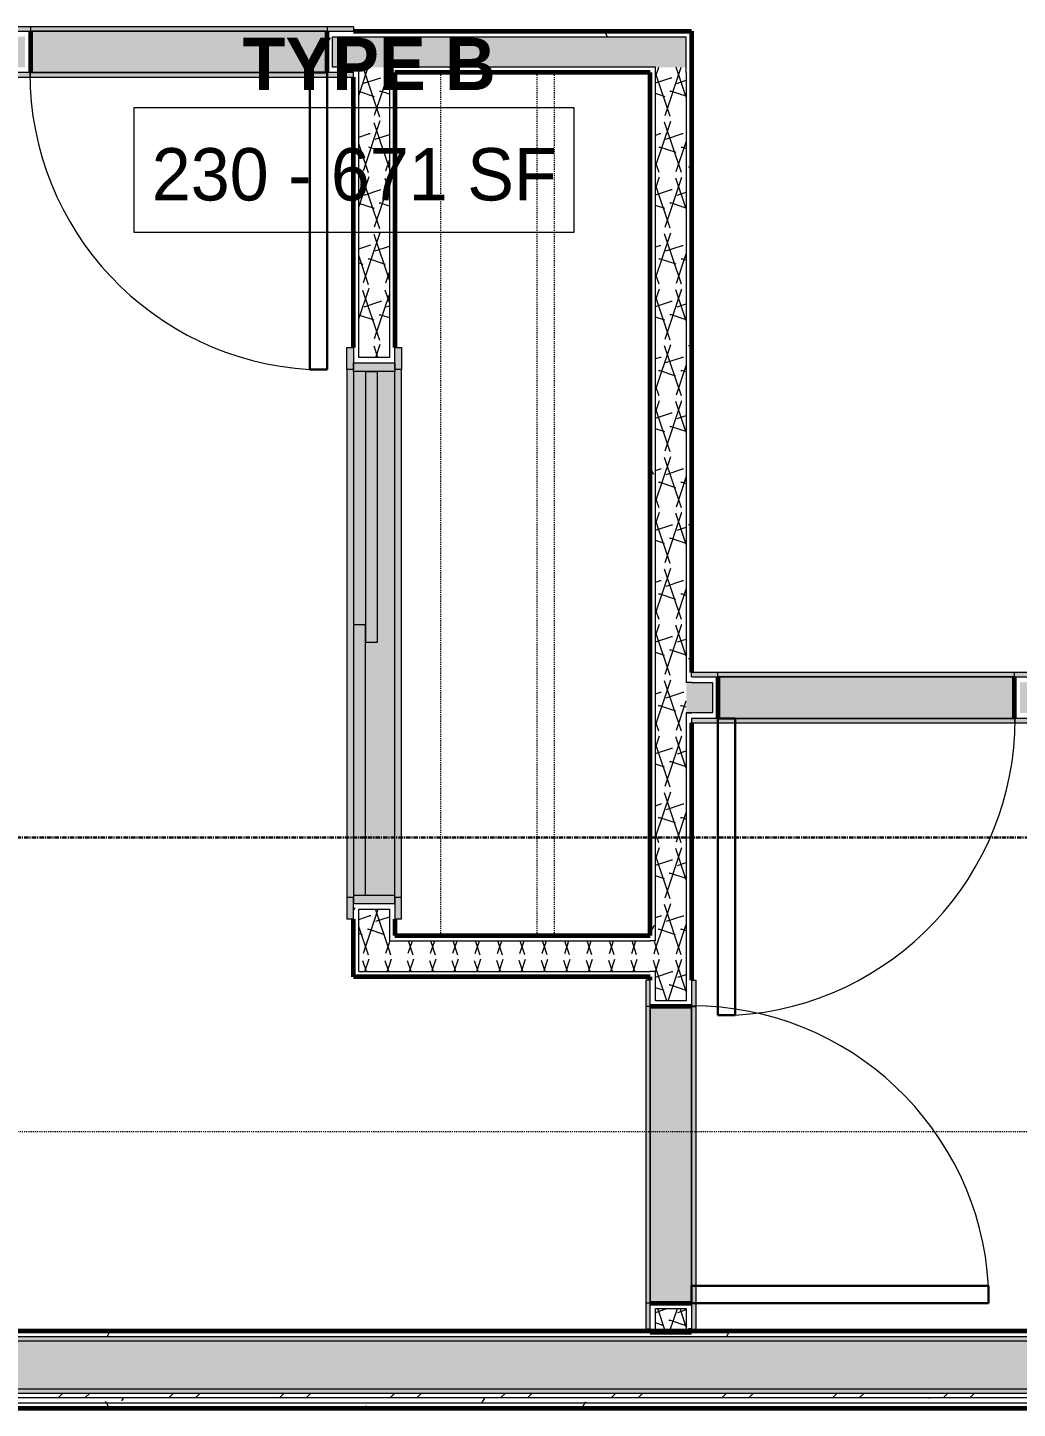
# Model space of a CAD drawing. Header units: inches. Extents: x -4110 to -1807, y 11006 to 12281.
# Drawn here: x -3731.4 to -3618, y 11121.8 to 11280 of the extents above; entities that cross this region are included whole.
import ezdxf

# ---------------------------------------------------------------- set-up
doc = ezdxf.new("R2010")
doc.units = ezdxf.units.IN
doc.header["$MEASUREMENT"] = 0
for name, pattern in [('Aligning Line 1_8_', [0.25, 0.125, -0.125]), ('Dash', [0.25, 0.125, -0.125]), ('Grid Line 1_2_', [0.8749999999999999, 0.4999999999999999, -0.125, 0.125, -0.125])]:
    doc.linetypes.add(name, pattern=pattern)
for name, color, linetype, lineweight in [('0-1', 7, 'Continuous', 5), ('0-2', 90, 'Continuous', 18), ('A-AREA-IDEN', 2, 'Continuous', 9), ('A-DOOR', 31, 'Continuous', 18), ('A-DOOR-1', 7, 'Continuous', 9), ('A-DOOR-2', 250, 'Continuous', 30), ('A-DOOR-FRAM-1', 31, 'Continuous', 18), ('A-DOOR-FRAM-2', 7, 'Continuous', 9), ('A-WALL', 113, 'Continuous', 18), ('A-WALL-1', 8, 'Continuous', 5), ('A-WALL-3', 50, 'Continuous', 60), ('A-WALL-4', 90, 'Continuous', 18), ('A-WALL-PATT-1', 7, 'Continuous', 9), ('A-WALL-PATT-2', 253, 'Continuous', 9), ('A-WALL-PATT-5', 111, 'Continuous', 9), ('G-ANNO-SYMB', 111, 'Aligning Line 1_8_', 9), ('I-WALL-4', 2, 'Continuous', 5), ('I-WALL-5', 2, 'Continuous', 60), ('Q-CASE-HDLN-1', 7, 'Dash', 9), ('S-GRID-1', 1, 'Grid Line 1_2_', 30)]:
    doc.layers.add(name, color=color, linetype=linetype, lineweight=lineweight)
doc.styles.add('Century Gothic', font='ufonts.com_century-gothic.ttf', dxfattribs={"height": 5.999999999999996})
doc.styles.add('Century Gothic_B', font='GOTHICB.TTF', dxfattribs={"height": 5.999999999999996})
pattern_1 = [(0, (0, 0), (20.48, 5.12), [0.845, -14.515, 0.845, -14.515, -81.92]), (0, (0, 0), (20.48, 5.12), [-30.72, 0.845, -29.875, 0.845, -14.515, -35.84]), (0, (0, 0), (20.48, 5.12), [-76.8, 0.845, -9.395, 0.845, -24.755]), (120, (7.68, 2.56), (-14.67405006737632, 15.1762002695053), [0.8449999999999999, -14.515, 0.8449999999999999, -14.515, -81.91999999999999]), (120, (7.68, 2.56), (-14.67405006737632, 15.1762002695053), [-30.72, 0.8449999999999999, -29.875, 0.8449999999999999, -14.515, -35.84]), (120, (7.68, 2.56), (-14.67405006737632, 15.1762002695053), [-76.79999999999998, 0.8449999999999999, -9.394999999999998, 0.8449999999999999, -24.755]), (240, (10.24, 12.8), (-5.805949932623669, -20.2962002695053), [0.845, -14.515, 0.845, -14.515, -81.92]), (240, (10.24, 12.8), (-5.805949932623669, -20.2962002695053), [-30.72, 0.845, -29.875, 0.845, -14.515, -35.84]), (240, (10.24, 12.8), (-5.805949932623669, -20.2962002695053), [-76.8, 0.845, -9.395, 0.845, -24.755])]
pattern_2 = [(161.57, (0.32, 0.32), (-2.560496184573631, -0.0005373861552858683), [0, -18.214, 2.022, 0]), (18.43, (-0.32, 0.32), (-2.560496184573631, 0.0005373861552860904), [0, -18.214, 2.022, 0]), (108.43, (0.32, 0.32), (1.279220909290681, -6.400876726295667), [6.069999999999999, -14.166]), (71.57, (-0.32, 0.32), (1.279220909290681, 6.400876726295667), [6.07, -14.166])]

# ---------------------------------------------------------------- blocks, each defined once
blk = doc.blocks.new('SWING - SINGLE - FLUSH - SWING - FLUSH - 2-10 x 6-8 - PRIVACY-3983846-ENLARGED RCP - 2ND FLOOR PLAN - EAST')
at = {"layer": 'A-DOOR-FRAM-1'}
for points in [[(-17.62500000000417, 2.375000000012846), (-17.00000000000449, 2.375000000012846), (-17.00000000000449, 2.875000000014608), (-20.00000000000398, 2.875000000012903), (-20.00000000000398, 2.375000000013017)], [(-17.00000000000449, 2.375000000014551), (16.99999999999519, 2.375000000012505), (16.99999999999519, 2.875000000012562), (-17.00000000000449, 2.875000000014608)], [(19.99999999999605, 2.375000000015745), (19.99999999999605, 2.875000000012562), (16.99999999999519, 2.875000000012562), (16.99999999999519, 2.375000000015916), (17.62499999999582, 2.375000000015916)], [(-17.62500000000452, -2.874999999987323), (-17.00000000000483, -2.874999999987153), (-17.00000000000474, -2.374999999995793), (-20.00000000000389, -2.374999999995623), (-20.00000000000398, -2.874999999987153)], [(-17.00000000000483, -2.874999999987153), (16.99999999999485, -2.874999999989199), (16.99999999999494, -2.374999999989313), (-17.00000000000474, -2.374999999987267)], [(16.99999999999485, -2.874999999989199), (19.99999999999426, -2.874999999987494), (19.99999999999434, -2.374999999986073), (16.99999999999494, -2.374999999987437)]]:
    blk.add_hatch(color=256, dxfattribs=at).paths.add_polyline_path(points, flags=0)
at = {"layer": 'A-DOOR-1'}
blk.add_arc((17.00000000000095, -2.374999999999438), 34.06659275674494, 179.9999999999998, 266.6343130016129, dxfattribs=at)
at = {"layer": 'A-DOOR-2'}
for p, q in [((15, -2.374999999999781), (15, -36.3828335395518)), ((17.00000000000095, -2.374999999999781), (15, -2.374999999999781)), ((17.00000000000095, -2.374999999999781), (17.00000000000095, -36.3828335395518)), ((17.00000000000095, -36.3828335395518), (15, -36.3828335395518))]:
    blk.add_line(p, q, dxfattribs=at)
at = {"layer": 'A-DOOR-FRAM-2'}
for p, q in [((-16.99999999999996, 2.875000000000138), (-19.99999999999936, 2.875000000000143)), ((-19.99999999999936, 2.875000000000143), (-19.99999999999936, 2.375000000000144)), ((-19.99999999999936, 2.375000000000144), (-16.99999999999996, 2.375000000000138)), ((17.00000000000042, 2.875000000000075), (-16.99999999999996, 2.875000000000138)), ((-16.99999999999996, 2.875000000000138), (-16.99999999999996, 2.375000000000138)), ((-16.99999999999996, 2.375000000000138), (17.00000000000042, 2.375000000000075)), ((20.00000000000058, 2.875000000000069), (17.00000000000042, 2.875000000000075)), ((17.00000000000042, 2.875000000000075), (17.00000000000042, 2.375000000000075)), ((17.00000000000042, 2.375000000000075), (20.00000000000058, 2.375000000000069)), ((20.00000000000058, 2.875000000000069), (20.00000000000058, 2.375000000000069)), ((-16.99999999999998, -2.374999999999861), (-19.99999999999934, -2.374999999999855)), ((-19.99999999999934, -2.874999999999855), (-19.99999999999934, -2.374999999999855)), ((-19.99999999999934, -2.874999999999855), (-16.99999999999998, -2.874999999999861)), ((17.00000000000001, -2.374999999999924), (-16.99999999999998, -2.374999999999861)), ((-16.99999999999998, -2.874999999999861), (-16.99999999999998, -2.374999999999861)), ((-16.99999999999998, -2.874999999999861), (17.00000000000001, -2.874999999999924)), ((20.0000000000006, -2.37499999999993), (17.00000000000001, -2.374999999999924)), ((17.00000000000001, -2.874999999999924), (17.00000000000001, -2.374999999999924)), ((17.00000000000001, -2.874999999999924), (20.0000000000006, -2.87499999999993)), ((20.0000000000006, -2.87499999999993), (20.0000000000006, -2.37499999999993))]:
    blk.add_line(p, q, dxfattribs=at)
blk = doc.blocks.new('SWING - SINGLE - FLUSH - SWING - FLUSH - 2-10 x 6-8 - PRIVACY-3983842-ENLARGED RCP - 2ND FLOOR PLAN - EAST')
at = {"layer": 'A-DOOR-FRAM-1'}
for points in [[(-16.99999999999613, 2.874999999986641), (-19.99999999999545, 2.874999999986641), (-19.99999999999545, 2.374999999987608), (-16.99999999999613, 2.374999999987608)], [(16.70770449510755, 2.874999999986641), (-16.99999999999613, 2.874999999986641), (-16.99999999999613, 2.374999999987608), (17.00000000000355, 2.374999999987608), (17.00000000000355, 2.874999999986641)], [(17.00000000000355, 2.874999999986641), (17.00000000000355, 2.374999999986585), (20.00000000000423, 2.374999999987437), (20.00000000000423, 2.874999999986641), (19.36199049505919, 2.874999999986641)], [(-19.99999999999545, -2.375000000012505), (-19.99999999999545, -2.875000000013415), (-16.99999999999613, -2.875000000013415), (-16.99999999999613, -2.375000000012505), (-17.62499999999582, -2.375000000012505)], [(-16.99999999999613, -2.375000000012505), (-16.99999999999613, -2.875000000013415), (17.00000000000355, -2.875000000013415), (17.00000000000355, -2.375000000013358), (-12.3394941324722, -2.375000000012505)], [(17.00000000000355, -2.375000000012505), (17.00000000000355, -2.875000000013415), (20.00000000000423, -2.875000000013415), (20.00000000000423, -2.375000000012505)]]:
    blk.add_hatch(color=256, dxfattribs=at).paths.add_polyline_path(points, flags=0)
at = {"layer": 'A-DOOR-1'}
blk.add_arc((17.00000000000095, 2.374999999999438), 34.06659275674494, 93.36568699838679, 179.9999999999998, dxfattribs=at)
at = {"layer": 'A-DOOR-2'}
for p, q in [((15, 2.374999999999781), (15, 36.3828335395518)), ((17.00000000000095, 36.3828335395518), (15, 36.3828335395518)), ((17.00000000000095, 2.374999999999781), (17.00000000000095, 36.3828335395518)), ((17.00000000000095, 2.374999999999781), (15, 2.374999999999781))]:
    blk.add_line(p, q, dxfattribs=at)
at = {"layer": 'A-DOOR-FRAM-2'}
for p, q in [((-16.99999999999998, 2.874999999999861), (-19.99999999999934, 2.874999999999855)), ((-19.99999999999934, 2.374999999999855), (-19.99999999999934, 2.874999999999855)), ((-19.99999999999934, 2.374999999999855), (-16.99999999999998, 2.374999999999861)), ((17.00000000000001, 2.874999999999924), (-16.99999999999998, 2.874999999999861)), ((-16.99999999999998, 2.374999999999861), (-16.99999999999998, 2.874999999999861)), ((-16.99999999999998, 2.374999999999861), (17.00000000000001, 2.374999999999924)), ((20.0000000000006, 2.87499999999993), (17.00000000000001, 2.874999999999924)), ((17.00000000000001, 2.374999999999924), (17.00000000000001, 2.874999999999924)), ((17.00000000000001, 2.374999999999924), (20.0000000000006, 2.37499999999993)), ((20.0000000000006, 2.37499999999993), (20.0000000000006, 2.87499999999993)), ((-16.99999999999996, -2.375000000000138), (-19.99999999999936, -2.375000000000144)), ((-19.99999999999936, -2.375000000000144), (-19.99999999999936, -2.875000000000143)), ((-19.99999999999936, -2.875000000000143), (-16.99999999999996, -2.875000000000138)), ((17.00000000000042, -2.375000000000075), (-16.99999999999996, -2.375000000000138)), ((-16.99999999999996, -2.375000000000138), (-16.99999999999996, -2.875000000000138)), ((-16.99999999999996, -2.875000000000138), (17.00000000000042, -2.875000000000075)), ((20.00000000000058, -2.375000000000069), (17.00000000000042, -2.375000000000075)), ((17.00000000000042, -2.375000000000075), (17.00000000000042, -2.875000000000075)), ((17.00000000000042, -2.875000000000075), (20.00000000000058, -2.875000000000069)), ((20.00000000000058, -2.375000000000069), (20.00000000000058, -2.875000000000069))]:
    blk.add_line(p, q, dxfattribs=at)
blk = doc.blocks.new('SLIDING - FLUSH - SLIDING - FLUSH - 5-0 x 6-8-3203585-ENLARGED RCP - 2ND FLOOR PLAN - EAST')
at = {"layer": 'A-DOOR'}
for points in [[(-32.74999999998828, 2.250000000007673), (-30.24999999998834, 2.250000000007503), (-30.24999999998834, 3.00000000000827), (-32.74999999998828, 3.000000000008441)], [(-30.24999999998834, 3.00000000000827), (-30.24999999998834, 2.250000000007503), (30.25000000001188, 2.250000000003581), (30.25000000001188, 3.000000000004348), (-29.99999999998823, 3.00000000000827)], [(-29.9999999999884, 0.87500000000432), (1.00000000001171, 0.8750000000023589), (1.00000000001188, 2.250000000005542), (-29.99999999998823, 2.250000000007503)], [(30.25000000001188, 2.250000000003581), (32.75000000001182, 2.25000000000341), (32.75000000001182, 3.000000000004178), (30.25000000001188, 3.000000000004348)], [(-0.999999999988347, 0.8750000000024442), (-0.999999999988347, -0.4999999999957083), (30.00000000001176, -0.4999999999977546), (30.00000000001176, 0.8750000000042347), (5.71582357865833, 0.8750000000020178)], [(-32.74999999998845, -2.499999999995935), (-32.74999999998845, -3.250000000033878), (-30.24999999998834, -3.250000000034049), (-30.24999999998834, -2.499999999996106), (-31.62499999998846, -2.499999999996021)], [(-30.24999999998834, -3.250000000034049), (30.25000000001171, -3.250000000037971), (30.25000000001171, -2.500000000000028), (-30.24999999998834, -2.499999999996106)], [(30.25000000001171, -2.500000000000028), (30.25000000001171, -3.250000000037971), (32.75000000001182, -3.250000000038141), (32.75000000001182, -2.500000000000199), (31.00000000001324, -2.500000000000028)]]:
    blk.add_hatch(color=256, dxfattribs=at).paths.add_polyline_path(points, flags=0)
at = {"layer": 'A-DOOR-FRAM-1'}
for points in [[(-30.999999999988, 2.250000000007588), (-30.99999999998834, -2.499999999996021), (-29.99999999998857, -2.499999999996106), (-29.99999999998823, 2.250000000007503), (-30.24999999998834, 2.250000000007503)], [(30.00000000001176, -1.480994132470954), (30.00000000001159, -2.500000000000028), (31.00000000001154, -2.500000000000028), (31.00000000001188, 2.250000000003581), (30.00000000001193, 2.250000000003581), (30.00000000001176, -0.4999999999977546)]]:
    blk.add_hatch(color=256, dxfattribs=at).paths.add_polyline_path(points, flags=0)
h = blk.add_hatch(color=256, dxfattribs=at)
h.paths.add_polyline_path([(-29.99999999998857, -2.499999999996106), (30.00000000001159, -2.500000000000028), (30.00000000001176, -0.4999999999977546), (-0.999999999988347, -0.4999999999957083), (-0.999999999988347, 0.8750000000024442), (-29.9999999999884, 0.87500000000432), (-29.9999999999884, -1.480994132467032)], flags=0)
h.paths.add_polyline_path([(1.00000000001188, 2.250000000005542), (1.00000000001171, 0.8750000000023589), (30.00000000001176, 0.8750000000042347), (30.00000000001193, 2.250000000003581), (7.498284211328325, 2.250000000005115)], flags=0)
at = {"layer": 'A-DOOR-1'}
for p, q in [((-32.75000000000011, 2.250000000000026), (-32.75000000000011, 3.000000000000026)), ((-30.25000000000011, 3.000000000000027), (-32.75000000000011, 3.000000000000027)), ((-32.75000000000011, 2.250000000000026), (-30.25000000000011, 2.250000000000026)), ((30.24999999999988, 3.000000000000025), (-30.25000000000011, 3.000000000000026)), ((-30.25000000000012, 3.000000000000025), (-30.25000000000012, 2.250000000000026)), ((0.9999999999999057, 2.250000000000026), (-30.00000000000012, 2.250000000000026)), ((-30.00000000000012, 2.250000000000026), (-30.00000000000012, 0.8750000000000002)), ((0.9999999999999057, 2.250000000000026), (0.9999999999999057, 0.8750000000000002)), ((30.24999999999989, 2.250000000000026), (30.24999999999989, 3.000000000000026)), ((30.24999999999988, 3.000000000000026), (32.74999999999988, 3.000000000000026)), ((32.74999999999988, 2.250000000000026), (30.24999999999988, 2.250000000000026)), ((32.74999999999988, 3.000000000000026), (32.74999999999988, 2.250000000000026)), ((-30.00000000000012, 0.8750000000000002), (0.9999999999999057, 0.8750000000000002)), ((29.99999999999989, 0.8750000000000002), (-1.000000000000092, 0.8750000000000002)), ((-1.000000000000095, 0.8750000000000002), (-1.000000000000095, -0.4999999999999985)), ((29.99999999999989, 0.8750000000000002), (29.99999999999989, -0.4999999999999985)), ((-1.000000000000095, -0.4999999999999985), (29.99999999999989, -0.4999999999999985)), ((-32.75000000000009, -3.250000000038348), (-32.75000000000009, -2.500000000038348)), ((-30.25000000000008, -2.500000000038153), (-32.75000000000009, -2.500000000038137)), ((-30.25000000000009, -2.500000000038349), (-30.25000000000009, -3.250000000038348)), ((30.2499999999999, -2.500000000038544), (32.7499999999999, -2.50000000003856)), ((30.2499999999999, -3.250000000038544), (30.24999999999991, -2.500000000038544)), ((32.7499999999999, -2.50000000003856), (32.7499999999999, -3.25000000003856)), ((-32.7500000000001, -3.250000000038137), (-30.25000000000009, -3.250000000038153)), ((-30.25000000000009, -3.250000000038349), (30.2499999999999, -3.250000000038544)), ((32.7499999999999, -3.25000000003856), (30.2499999999999, -3.250000000038544))]:
    blk.add_line(p, q, dxfattribs=at)
at = {"layer": 'A-DOOR-FRAM-2'}
for p, q in [((-30.00000000000009, 2.249999999999958), (-31.00000000000009, 2.249999999999958)), ((-31.0000000000001, -2.500000000038503), (-31.0000000000001, 2.249999999999958)), ((-30.00000000000008, 2.249999999999958), (-30.00000000000008, -2.500000000038503)), ((29.99999999999988, 2.249999999999958), (0.9999999999999697, 2.249999999999958)), ((29.99999999999988, -2.500000000038503), (29.99999999999988, 2.249999999999958)), ((29.99999999999988, 2.249999999999958), (30.9999999999999, 2.249999999999958)), ((30.9999999999999, 2.249999999999958), (30.9999999999999, -2.500000000038503)), ((-31.0000000000001, -2.500000000038503), (-30.00000000000008, -2.500000000038503)), ((-30.00000000000008, -2.500000000038503), (29.99999999999988, -2.500000000038503)), ((30.9999999999999, -2.500000000038503), (29.99999999999988, -2.500000000038503))]:
    blk.add_line(p, q, dxfattribs=at)
blk = doc.blocks.new('OD_CW_Closet - OD_CW_Closet-3861470-ENLARGED RCP - 2ND FLOOR PLAN - EAST')
at = {"layer": 'Q-CASE-HDLN-1'}
for p, q in [((0.7377049180327883, 13.00000000000012), (99.61270491804689, 13.00000000000012)), ((0.7377049180327883, 11.00000000000012), (99.61270491804689, 11.00000000000012)), ((0.7377049180327883, 1.239008895481674e-13), (99.61270491804689, 1.239008895481674e-13))]:
    blk.add_line(p, q, dxfattribs=at)
blk = doc.blocks.new('CTR - 1st Phase - Unit Layouts_rvt-1-ENLARGED RCP - 2ND FLOOR PLAN - EAST')
at = {"layer": 'A-WALL-1'}
for points in [[(-3720.444958263189, 11274.81439611054), (-3697.048736679722, 11274.81439611054), (-3697.048736679722, 11279.56439611054), (-3731.048736679722, 11279.56439611054), (-3731.048736679722, 11274.81439611054)], [(-3618.298736679722, 11200.81439611052), (-3618.298736679722, 11205.56439611053), (-3652.298736679722, 11205.56439611053), (-3652.298736679722, 11200.81439611052), (-3622.959242547246, 11200.81439611052)], [(-3660.048736679722, 11133.81332508421), (-3655.298736679722, 11133.81332508421), (-3655.298736679722, 11167.81332508421), (-3660.048736679722, 11167.81332508421), (-3660.048736679722, 11146.05156034592)]]:
    blk.add_hatch(color=256, dxfattribs=at).paths.add_polyline_path(points, flags=0)
at = {"layer": 'A-WALL-PATT-1'}
h = blk.add_hatch(dxfattribs=at)
h.set_pattern_fill('FP_1', color=256, style=0, pattern_type=2)
h.set_pattern_definition(pattern_1)
h.paths.add_polyline_path([(-3731.048736679722, 11277.18939611054), (-3731.048736679722, 11279.56439611054), (-3851.848736679512, 11279.56439611054), (-3851.848736679512, 11278.93939611054), (-3731.673736679721, 11278.93939611054), (-3731.673736679721, 11277.18939611054)], flags=0)
h.paths.add_polyline_path([(-3697.048736679722, 11277.18939611054), (-3696.423736679721, 11277.18939611054), (-3696.423736679721, 11278.93939611054), (-3655.298736679722, 11278.93939611054), (-3655.298736679722, 11279.56439611054), (-3697.048736679722, 11279.56439611054), (-3697.048736679722, 11278.9298976303)], flags=0)
h = blk.add_hatch(dxfattribs=at)
h.set_pattern_fill('FP_1', color=256, style=0, pattern_type=2)
h.set_pattern_definition(pattern_1)
h.paths.add_polyline_path([(-3655.923736679722, 11130.62689611053), (-3655.298736679722, 11130.62689611053), (-3655.298736679722, 11133.81332508421), (-3657.673736679722, 11133.81332508421), (-3657.673736679722, 11133.18832508421), (-3655.923736679722, 11133.18832508421)], flags=0)
h.paths.add_polyline_path([(-3657.673736679722, 11167.81332508421), (-3655.298736679722, 11167.82969885583), (-3655.298736679722, 11201.43939611052), (-3655.923736679722, 11201.43939611053), (-3655.923736679722, 11168.43832508421), (-3657.673736679722, 11168.43832508421)], flags=0)
h.paths.add_polyline_path([(-3655.298736679722, 11204.93939611052), (-3655.298736679722, 11278.93939611054), (-3655.923736679722, 11278.93939611054), (-3655.923736679722, 11204.93939611052), (-3655.45483715819, 11204.93939611052)], flags=0)
h = blk.add_hatch(dxfattribs=at)
h.set_pattern_fill('FP_1', color=256, style=0, pattern_type=2)
h.set_pattern_definition(pattern_1)
h.paths.add_polyline_path([(-3826.848736680066, 11274.81439611053), (-3731.048736679722, 11274.81439611053), (-3731.048736679722, 11277.18939611054), (-3731.673736679721, 11277.18939611054), (-3731.673736679721, 11275.43939611053), (-3851.848736679512, 11275.43939611053), (-3851.848736679512, 11274.81439611053), (-3830.190008267838, 11274.81439611053)], flags=0)
h.paths.add_polyline_path([(-3697.048736679722, 11274.81439611054), (-3693.423736679722, 11274.81439611054), (-3693.423736679722, 11275.43939611053), (-3696.423736679721, 11275.43939611053), (-3696.423736679721, 11277.18939611054), (-3697.048736679722, 11277.18939611054), (-3697.048736679722, 11275.43939611053)], flags=0)
h.paths.add_polyline_path([(-3689.298736679721, 11274.81439611054), (-3659.423736679722, 11274.81439611054), (-3659.423736679722, 11275.43939611054), (-3689.923736679722, 11275.43939611054), (-3689.923736679722, 11274.81439611054)], flags=0)
h = blk.add_hatch(dxfattribs=at)
h.set_pattern_fill('FP_1', color=256, style=0, pattern_type=2)
h.set_pattern_definition(pattern_1)
h.paths.add_polyline_path([(-3694.04873667972, 11171.18939611053), (-3693.423736679717, 11171.18939611053), (-3693.423736679717, 11178.93939611055), (-3691.673736679716, 11178.93939611055), (-3691.673736679716, 11179.56439611055), (-3694.04873667972, 11179.56439611055), (-3694.04873667972, 11171.81439611053)], flags=0)
h.paths.add_polyline_path([(-3691.707261583935, 11241.56439611055), (-3691.67373667972, 11241.56439611055), (-3691.67373667972, 11242.18939611055), (-3693.423736679721, 11242.18939611055), (-3693.423736679722, 11274.81439611054), (-3694.048736679722, 11274.81439611054), (-3694.04873667972, 11241.56439611055), (-3693.411763499644, 11241.56439611055)], flags=0)
h = blk.add_hatch(dxfattribs=at)
h.set_pattern_fill('FP_1', color=256, style=0, pattern_type=2)
h.set_pattern_definition(pattern_1)
h.paths.add_polyline_path([(-3689.298736679717, 11175.31439611053), (-3689.298736679717, 11179.56439611055), (-3691.673736679716, 11179.56439611055), (-3691.673736679716, 11178.93939611055), (-3689.923736679716, 11178.93939611055), (-3689.923736679716, 11175.31439611053)], flags=0)
h.paths.add_polyline_path([(-3689.298736679718, 11241.56439611055), (-3689.298736679717, 11274.81439611054), (-3689.923736679722, 11274.81439611054), (-3689.923736679722, 11242.18939611055), (-3691.67373667972, 11242.18939611055), (-3691.67373667972, 11241.56439611055), (-3689.923736679722, 11241.56439611055)], flags=0)
h = blk.add_hatch(dxfattribs=at)
h.set_pattern_fill('FP_1', color=256, style=0, pattern_type=2)
h.set_pattern_definition(pattern_1)
h.paths.add_polyline_path([(-3660.006106440409, 11130.62689611053), (-3659.423736679722, 11130.62689611053), (-3659.423736679722, 11133.18832508421), (-3657.673736679722, 11133.18832508421), (-3657.673736679722, 11133.81332508421), (-3660.048736679722, 11133.81332508421), (-3660.048736679722, 11130.62689611053)], flags=0)
h.paths.add_polyline_path([(-3660.048736679722, 11167.81332508421), (-3657.673736679722, 11167.81332508421), (-3657.673736679722, 11168.43832508421), (-3659.423736679722, 11168.43832508421), (-3659.423736679722, 11171.81439611053), (-3660.048736679722, 11171.81439611053), (-3660.048736679722, 11168.43832508421)], flags=0)
h.paths.add_polyline_path([(-3660.048736679722, 11175.31439611053), (-3659.423736679722, 11175.31439611053), (-3659.423736679722, 11274.81439611054), (-3660.048736679722, 11274.81439611054), (-3660.048736679722, 11175.93939611053)], flags=0)
h = blk.add_hatch(dxfattribs=at)
h.set_pattern_fill('FP_1', color=256, style=0, pattern_type=2)
h.set_pattern_definition(pattern_1)
h.paths.add_polyline_path([(-3618.298736679722, 11203.18939611052), (-3617.673736679722, 11203.18939611052), (-3617.673736679722, 11204.93939611052), (-3527.380021083465, 11204.93939611052), (-3527.380021083465, 11205.56439611053), (-3618.298736679722, 11205.56439611053), (-3618.298736679722, 11204.93503979743)], flags=0)
h.paths.add_polyline_path([(-3652.923736679722, 11203.18939611052), (-3652.298736679722, 11203.18939611052), (-3652.298736679722, 11205.56439611053), (-3655.298736679722, 11205.56439611053), (-3655.298736679722, 11204.93939611052), (-3652.923736679722, 11204.93939611052)], flags=0)
h.paths.add_polyline_path([(-3499.173736679823, 11204.93939611052), (-3487.298736679724, 11204.95007438512), (-3487.298736679724, 11205.56439611053), (-3523.880021083465, 11205.56439611053), (-3523.880021083466, 11204.93939611053), (-3521.755021083467, 11204.93939611052)], flags=0)
h = blk.add_hatch(dxfattribs=at)
h.set_pattern_fill('FP_1', color=256, style=0, pattern_type=2)
h.set_pattern_definition(pattern_1)
h.paths.add_polyline_path([(-3521.755021083467, 11200.81439611052), (-3487.298736679724, 11200.81737798075), (-3487.298736679724, 11201.43939611053), (-3617.673736679722, 11201.43939611053), (-3617.673736679722, 11203.18939611052), (-3618.298736679722, 11203.1772828644), (-3618.298736679722, 11200.81439611052), (-3523.880021083465, 11200.81439611052)], flags=0)
h.paths.add_polyline_path([(-3655.10223208141, 11200.81439611052), (-3652.298736679722, 11200.81439611053), (-3652.298736679722, 11203.18939611052), (-3652.923736679722, 11203.18939611052), (-3652.923736679722, 11201.43939611052), (-3655.298736679722, 11201.43939611053), (-3655.298736679722, 11200.81439611052)], flags=0)
at = {"layer": 'A-WALL-PATT-2'}
h = blk.add_hatch(dxfattribs=at)
h.set_pattern_fill('FP_2', color=256, style=0, pattern_type=2)
h.set_pattern_definition(pattern_2)
h.paths.add_polyline_path([(-3851.848736679698, 11275.43939611053), (-3731.673736679721, 11275.43939611053), (-3731.673736679721, 11278.93939611054), (-3851.848736679512, 11278.93939611054), (-3851.848736679698, 11277.18939611054)], flags=0)
h.paths.add_polyline_path([(-3696.423736679721, 11275.43939611053), (-3655.923736679722, 11275.43939611054), (-3655.923736679722, 11278.93939611054), (-3696.423736679721, 11278.93939611054), (-3696.423736679721, 11277.18939611054)], flags=0)
h = blk.add_hatch(dxfattribs=at)
h.set_pattern_fill('FP_2', color=256, style=0, pattern_type=2)
h.set_pattern_definition(pattern_2)
h.paths.add_polyline_path([(-3693.423736679717, 11171.81439611053), (-3689.923736679716, 11171.81439611053), (-3689.923736679716, 11178.93939611055), (-3693.423736679717, 11178.93939611055)], flags=0)
h.paths.add_polyline_path([(-3689.923736679722, 11242.18939611055), (-3689.923736679722, 11275.43939611054), (-3693.423736679722, 11275.43939611053), (-3693.423736679722, 11242.18939611055), (-3690.317742547245, 11242.18939611055)], flags=0)
h = blk.add_hatch(dxfattribs=at)
h.set_pattern_fill('FP_2', color=256, style=0, pattern_type=2)
h.set_pattern_definition(pattern_2)
h.paths.add_polyline_path([(-3657.793101349799, 11130.62689611053), (-3655.923736679722, 11130.62689611053), (-3655.923736679722, 11133.18832508421), (-3659.423736679722, 11133.18832508421), (-3659.423736679722, 11130.62689611053)], flags=0)
h.paths.add_polyline_path([(-3657.673736679722, 11168.43832508421), (-3655.923736679722, 11168.43832508421), (-3655.929377473945, 11275.43939611054), (-3659.423736679722, 11275.43939611054), (-3659.423736679722, 11168.43832508421)], flags=0)
h = blk.add_hatch(dxfattribs=at)
h.set_pattern_fill('FP_2', color=256, style=0, pattern_type=2)
h.set_pattern_definition(pattern_2)
h.paths.add_polyline_path([(-3652.923736679722, 11201.43939611053), (-3652.923736679722, 11204.93939611052), (-3655.923736679722, 11204.93939611052), (-3655.923736679722, 11201.43939611053), (-3652.982869328757, 11201.43939611053)], flags=0)
h.paths.add_polyline_path([(-3491.354819499855, 11201.43939611053), (-3486.673736679724, 11201.43939611053), (-3487.298736679724, 11201.4981899416), (-3487.298736679724, 11204.93939611052), (-3617.673736679722, 11204.93939611052), (-3617.673736679722, 11201.43939611053), (-3495.817521083465, 11201.43939611053)], flags=0)
h = blk.add_hatch(dxfattribs=at)
h.set_pattern_fill('FP_2', color=256, style=0, pattern_type=2)
h.set_pattern_definition(pattern_2)
h.paths.add_polyline_path([(-3660.048736679722, 11171.81439611053), (-3659.423736679722, 11171.81439611053), (-3659.423736679722, 11175.31439611053), (-3689.923736679716, 11175.31439611053), (-3689.923736679716, 11171.81439611053), (-3689.298736679717, 11171.81439611053)], flags=0)
at = {"layer": 'A-WALL-3'}
for p, q in [((-3731.048736679717, 11279.56439611053), (-3731.048736679717, 11274.81439611053)), ((-3697.048736679717, 11274.81439611053), (-3697.048736679717, 11279.56439611053)), ((-3694.048736679717, 11279.56439611053), (-3655.298736679718, 11279.56439611053)), ((-3655.298736679718, 11279.56439611053), (-3655.298736679718, 11278.93939611053)), ((-3655.298736679718, 11278.93939611053), (-3655.298736679718, 11274.81439611053)), ((-3694.048736679716, 11243.31439611054), (-3694.048736679718, 11274.31439611053)), ((-3689.298736679718, 11274.81439611053), (-3689.298736679717, 11243.31439611054)), ((-3660.048736679718, 11274.81439611053), (-3689.298736679718, 11274.81439611053)), ((-3660.048736679718, 11175.93939611052), (-3660.048736679718, 11274.81439611053)), ((-3655.298736679718, 11274.81439611053), (-3655.298736679718, 11206.06439611051)), ((-3652.298736679718, 11205.56439611051), (-3652.298736679718, 11200.81439611051)), ((-3618.298736679717, 11200.81439611051), (-3618.298736679717, 11205.56439611051)), ((-3655.298736679718, 11200.31439611051), (-3655.298736679718, 11170.81332508419)), ((-3694.048736679712, 11171.18939611052), (-3694.048736679712, 11177.81439611054)), ((-3689.298736679712, 11177.81439611054), (-3689.298736679712, 11175.93939611052)), ((-3689.298736679712, 11175.93939611052), (-3660.048736679718, 11175.93939611052)), ((-3693.423736679712, 11171.18939611052), (-3694.048736679712, 11171.18939611052)), ((-3689.298736679712, 11171.18939611052), (-3693.423736679712, 11171.18939611052)), ((-3660.048736679718, 11171.18939611052), (-3689.298736679712, 11171.18939611052)), ((-3660.048736679718, 11170.81332508419), (-3660.048736679718, 11171.18939611051)), ((-3655.298736679718, 11167.81332508419), (-3660.048736679718, 11167.81332508419)), ((-3660.048736679718, 11133.81332508419), (-3655.298736679718, 11133.81332508419)), ((-3660.048736679718, 11130.43939611052), (-3660.048736679718, 11130.81332508419)), ((-3655.298736679718, 11130.43939611052), (-3660.048736679718, 11130.43939611052)), ((-3655.298736679718, 11130.81332508419), (-3655.298736679718, 11130.43939611052))]:
    blk.add_line(p, q, dxfattribs=at)
at = {"layer": 'A-WALL-4'}
for p, q in [((-3697.048736679717, 11279.56439611053), (-3731.048736679717, 11279.56439611053)), ((-3696.423736679717, 11277.18939611053), (-3696.423736679717, 11278.93939611053)), ((-3696.423736679717, 11278.93939611053), (-3655.923736679718, 11278.93939611053)), ((-3655.923736679718, 11275.43939611053), (-3655.923736679718, 11278.93939611053)), ((-3696.423736679717, 11275.43939611053), (-3696.423736679717, 11277.18939611053)), ((-3693.423736679719, 11275.43939611053), (-3696.423736679717, 11275.43939611053)), ((-3693.423736679718, 11274.81439611053), (-3693.423736679719, 11275.43939611053)), ((-3689.923736679718, 11274.81439611053), (-3689.923736679719, 11275.43939611053)), ((-3659.423736679718, 11275.43939611053), (-3689.923736679718, 11275.43939611053)), ((-3659.423736679718, 11274.81439611053), (-3659.423736679718, 11275.43939611053)), ((-3655.923736679718, 11274.81439611053), (-3655.923736679718, 11275.43939611053)), ((-3731.048736679717, 11274.81439611053), (-3697.048736679717, 11274.81439611053)), ((-3693.423736679717, 11242.18939611054), (-3693.423736679718, 11274.81439611053)), ((-3689.923736679718, 11274.81439611053), (-3689.923736679716, 11242.18939611054)), ((-3659.423736679718, 11175.31439611052), (-3659.423736679718, 11274.81439611053)), ((-3655.923736679718, 11274.81439611053), (-3655.923736679718, 11204.93939611051)), ((-3691.673736679716, 11242.18939611054), (-3693.423736679717, 11242.18939611054)), ((-3689.923736679716, 11242.18939611054), (-3691.673736679716, 11242.18939611054)), ((-3618.298736679717, 11205.56439611051), (-3652.298736679717, 11205.56439611051)), ((-3655.298736679718, 11204.93939611051), (-3655.923736679718, 11204.93939611051)), ((-3655.298736679718, 11204.93939611051), (-3655.923736679718, 11204.93939611051)), ((-3655.298736679718, 11204.93939611051), (-3652.923736679718, 11204.93939611051)), ((-3652.923736679718, 11204.93939611051), (-3652.923736679718, 11203.18939611051)), ((-3652.923736679718, 11203.18939611051), (-3652.923736679718, 11201.43939611051)), ((-3655.298736679717, 11201.43939611051), (-3655.923736679718, 11201.43939611051)), ((-3655.923736679718, 11201.43939611051), (-3655.923736679718, 11168.43832508419)), ((-3655.923736679718, 11201.43939611051), (-3655.298736679717, 11201.43939611051)), ((-3652.923736679718, 11201.43939611051), (-3655.298736679718, 11201.43939611051)), ((-3652.298736679717, 11200.81439611051), (-3618.298736679717, 11200.81439611051)), ((-3693.423736679712, 11171.81439611052), (-3693.423736679712, 11178.93939611053)), ((-3693.423736679712, 11178.93939611053), (-3691.673736679712, 11178.93939611053)), ((-3691.673736679712, 11178.93939611053), (-3689.923736679712, 11178.93939611054)), ((-3689.923736679712, 11178.93939611054), (-3689.923736679712, 11175.31439611052)), ((-3689.923736679712, 11175.31439611052), (-3689.298736679712, 11175.31439611052)), ((-3689.298736679712, 11175.31439611052), (-3660.048736679718, 11175.31439611052)), ((-3659.423736679718, 11175.31439611052), (-3660.048736679718, 11175.31439611052)), ((-3693.423736679712, 11171.81439611052), (-3689.923736679712, 11171.81439611052)), ((-3689.923736679712, 11171.81439611052), (-3689.298736679712, 11171.81439611052)), ((-3689.298736679712, 11171.81439611052), (-3660.048736679718, 11171.81439611052)), ((-3659.423736679718, 11171.81439611052), (-3660.048736679718, 11171.81439611052)), ((-3659.423736679718, 11168.43832508419), (-3659.423736679718, 11171.81439611052)), ((-3660.048736679718, 11167.81332508419), (-3660.048736679718, 11133.81332508419)), ((-3657.673736679718, 11168.43832508419), (-3659.423736679718, 11168.43832508419)), ((-3655.923736679718, 11168.43832508419), (-3657.673736679718, 11168.43832508419)), ((-3655.298736679718, 11133.81332508419), (-3655.298736679718, 11167.81332508419)), ((-3659.423736679718, 11130.43939611052), (-3659.423736679718, 11133.18832508419)), ((-3659.423736679718, 11133.18832508419), (-3657.673736679718, 11133.18832508419)), ((-3657.673736679718, 11133.18832508419), (-3655.923736679718, 11133.18832508419)), ((-3655.923736679718, 11133.18832508419), (-3655.923736679718, 11130.43939611052))]:
    blk.add_line(p, q, dxfattribs=at)
at = {"layer": '0-2'}
blk.add_blockref('SWING - SINGLE - FLUSH - SWING - FLUSH - 2-10 x 6-8 - PRIVACY-3983846-ENLARGED RCP - 2ND FLOOR PLAN - EAST', (-3714.048736679717, 11277.18939611053), dxfattribs=at)
for name, p, rotation in [('OD_CW_Closet - OD_CW_Closet-3861470-ENLARGED RCP - 2ND FLOOR PLAN - EAST', (-3684.048736679717, 11275.55210102856), 270.0000000000016), ('SLIDING - FLUSH - SLIDING - FLUSH - 5-0 x 6-8-3203585-ENLARGED RCP - 2ND FLOOR PLAN - EAST', (-3691.798736679715, 11210.56439611054), 90.00000000000375), ('SWING - SINGLE - FLUSH - SWING - FLUSH - 2-10 x 6-8 - PRIVACY-3983842-ENLARGED RCP - 2ND FLOOR PLAN - EAST', (-3635.298736679718, 11203.18939611051), 180), ('SWING - SINGLE - FLUSH - SWING - FLUSH - 2-10 x 6-8 - PRIVACY-3983842-ENLARGED RCP - 2ND FLOOR PLAN - EAST', (-3657.673736679717, 11150.81332508419), 270)]:
    blk.add_blockref(name, p, dxfattribs=dict(at, rotation=rotation))
blk = doc.blocks.new('CTR - 1st Phase - Structure_rvt-1-ENLARGED RCP - 2ND FLOOR PLAN - EAST')
at = {"layer": 'S-GRID-1'}
blk.add_line((-1807.144791239911, 11187.18939611053), (-4076.950002061647, 11187.18939611053), dxfattribs=at)

msp = doc.modelspace()

# ---------------------------------------------------------------- hatches: boundary and pattern name
at = {"layer": 'A-WALL-PATT-5'}
h = msp.add_hatch(dxfattribs=at)
h.set_pattern_fill('FP_1', color=256, style=0, pattern_type=2)
h.set_pattern_definition(pattern_1)
h.paths.add_polyline_path([(-3852.473736679513, 11130.00189611052), (-3487.298736679724, 11130.00189611052), (-3487.298736679724, 11130.62689609796), (-3538.029466593187, 11130.62689609796), (-3538.029466593187, 11130.00648588753), (-3557.981909691699, 11130.00648588753), (-3557.981909691699, 11130.62689611053), (-3852.473736679513, 11130.62689611053)], flags=0)
h = msp.add_hatch(dxfattribs=at)
h.set_pattern_fill('FP_2', color=256, style=0, pattern_type=2)
h.set_pattern_definition(pattern_2)
h.paths.add_polyline_path([(-3486.673736679724, 11124.00189611053), (-3486.673736679724, 11129.50189611053), (-3852.473736679696, 11129.50189611053), (-3852.473736679696, 11124.00189611053), (-3487.298736679724, 11124.00189611053)], flags=0)
h = msp.add_hatch(dxfattribs=at)
h.set_pattern_fill('FP_37', color=256, style=0, pattern_type=2)
h.set_pattern_definition([(45, (0, 0), (-6.335676759431466, 6.335676759431466), []), (45, (0, 9.6), (-6.335676759431466, 6.335676759431466), [])])
h.paths.add_polyline_path([(-3555.600742547246, 11123.00189611053), (-3486.673736679724, 11123.00296580314), (-3486.673736679724, 11123.50189611051), (-3852.473736679513, 11123.50189611053), (-3852.473736679513, 11123.00189611053), (-3581.423736679349, 11123.00189611053)], flags=0)
h = msp.add_hatch(dxfattribs=at)
h.set_pattern_fill('FP_1', color=256, style=0, pattern_type=2)
h.set_pattern_definition(pattern_1)
h.paths.add_polyline_path([(-3486.673736679724, 11122.37689611052), (-3486.673736679724, 11123.00189611053), (-3852.473736679513, 11123.00189611053), (-3852.473736679513, 11122.37689611053), (-3487.298736679724, 11122.37689611053)], flags=0)
h = msp.add_hatch(dxfattribs=at)
h.set_pattern_fill('FP_1', color=256, style=0, pattern_type=2)
h.set_pattern_definition(pattern_1)
h.paths.add_polyline_path([(-3555.600742547246, 11121.75189611052), (-3487.298736679724, 11121.75189611052), (-3487.298736679724, 11122.37689611053), (-3852.473736679513, 11122.37689611053), (-3852.473736679513, 11121.75189611052), (-3581.423736679349, 11121.75189611052)], flags=0)
at = {"layer": 'I-WALL-4'}
for points in [[(-3487.286938128927, 11129.50189611053), (-3486.673736679724, 11129.50189611053), (-3486.701970765965, 11130.00189611052), (-3852.473736679513, 11130.00189611052), (-3852.473736679513, 11129.50189611053), (-3487.298736679724, 11129.50189611053)], [(-3486.673736679724, 11123.50189611051), (-3486.673736679724, 11124.00189611053), (-3852.473736679513, 11124.00189611053), (-3852.473736679513, 11123.50189611053), (-3487.298736679724, 11123.50189611053)]]:
    msp.add_hatch(color=256, dxfattribs=at).paths.add_polyline_path(points, flags=0)

# ---------------------------------------------------------------- linework, layer by layer
at = {"layer": 'A-AREA-IDEN', "flags": 128}
msp.add_lwpolyline([(-3719.138508913337, 11270.83544488482), (-3668.801501039321, 11270.83544488482), (-3668.801501039321, 11256.5047362234), (-3719.138508913337, 11256.5047362234)], close=True, dxfattribs=at)
at = {"layer": 'A-WALL'}
for p, q in [((-3852.473736679692, 11130.00189611052), (-3486.67373667972, 11130.00189611051)), ((-3852.473736679692, 11129.50189611052), (-3486.67373667972, 11129.50189611051)), ((-3852.473736679692, 11124.00189611052), (-3486.67373667972, 11124.00189611051)), ((-3852.473736679692, 11123.50189611052), (-3486.67373667972, 11123.50189611051)), ((-3852.473736679692, 11123.00189611052), (-3486.67373667972, 11123.00189611051)), ((-3852.473736679692, 11122.37689611052), (-3486.67373667972, 11122.37689611051))]:
    msp.add_line(p, q, dxfattribs=at)
at = {"layer": 'G-ANNO-SYMB'}
msp.add_line((-1871.64479123992, 11153.42614005461), (-4027.083012225319, 11153.42614005461), dxfattribs=at)
at = {"layer": 'I-WALL-5'}
for p, q in [((-3852.473736679692, 11130.62689611052), (-3557.981909691694, 11130.62689611051)), ((-3605.423736679368, 11121.75189611051), (-3852.473736679692, 11121.75189611052))]:
    msp.add_line(p, q, dxfattribs=at)

# ---------------------------------------------------------------- block references
at = {"layer": '0-1'}
for name in ['CTR - 1st Phase - Structure_rvt-1-ENLARGED RCP - 2ND FLOOR PLAN - EAST', 'CTR - 1st Phase - Unit Layouts_rvt-1-ENLARGED RCP - 2ND FLOOR PLAN - EAST']:
    msp.add_blockref(name, (0, 0), dxfattribs=at)

# ---------------------------------------------------------------- texts
at = {"layer": 'A-AREA-IDEN', "char_height": 5.999999999999996, "attachment_point": 1}
for s, insert, width, style in [('TYPE B', (-3706.724073217799, 11278.81736069413), 30.90599999999998, 'Century Gothic_B'), ('230 - 671 SF', (-3717.138508913337, 11266.16877821815), 55.95399999999995, 'Century Gothic')]:
    msp.add_mtext(s, dxfattribs=dict(at, insert=insert, width=width, style=style))

doc.saveas('drawing.dxf')
